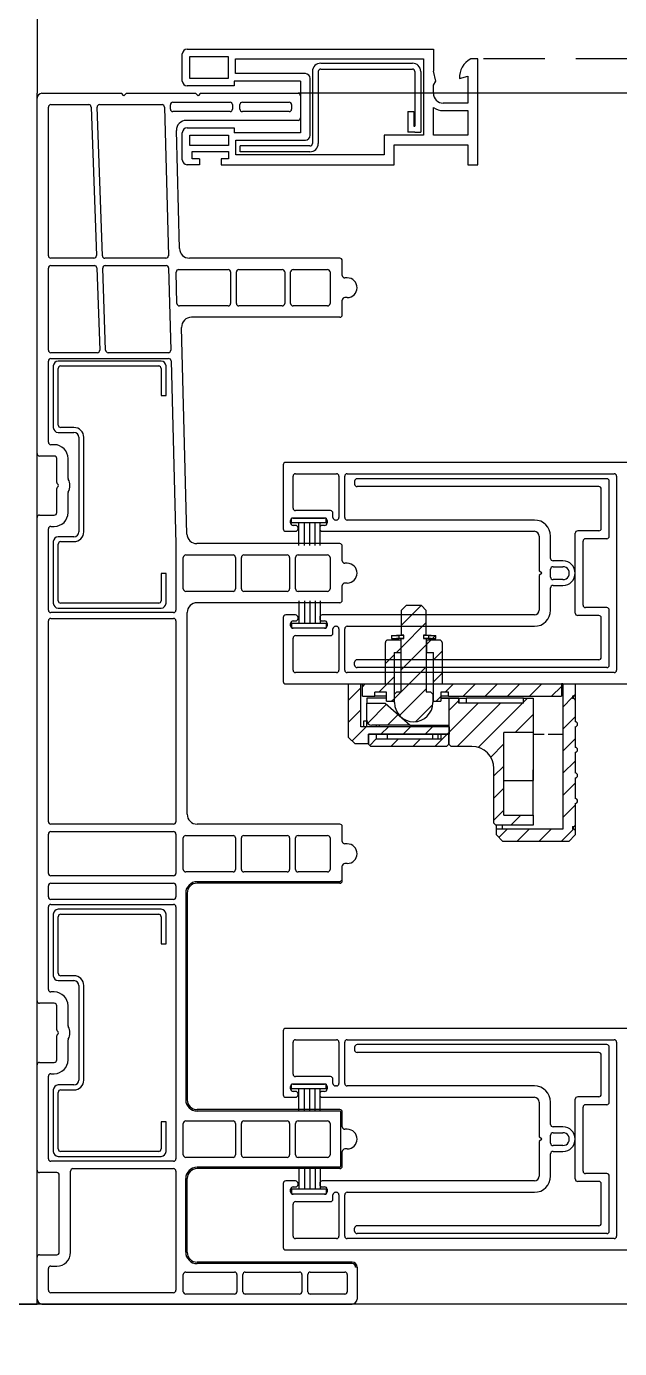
# Model space of a CAD drawing. Header units: millimetres. Extents: x -27104 to 125781, y -3376 to 46996.
# Drawn here: x 55941.91 to 55944.26, y 18850.1 to 18855.36 of the extents above; entities that cross this region are included whole.
import ezdxf

# ---------------------------------------------------------------- set-up
doc = ezdxf.new("R2010")
doc.units = ezdxf.units.MM
doc.header["$LTSCALE"] = 100
doc.header["$MEASUREMENT"] = 0
doc.linetypes.add('HIDDEN2', pattern=[0.1875, 0.125, -0.0625])
doc.layers.get('0').update_dxf_attribs({"linetype": 'CONTINUOUS'})
for name, color, linetype in [('ELE9', 9, 'CONTINUOUS'), ('WIN', 4, 'CONTINUOUS'), ('WIN-G', 252, 'CONTINUOUS'), ('WIN2', 5, 'CONTINUOUS')]:
    doc.layers.add(name, color=color, linetype=linetype)

# ---------------------------------------------------------------- blocks, each defined once
blk = doc.blocks.new('A$C37502152')
at = {"layer": 'WIN-G', "linetype": 'HIDDEN2'}
blk.add_line((703.15, 253), (89.5, 253), dxfattribs=at)
at = {"layer": 'WIN-G'}
for p, q in [((57.62, 252.12), (76.22, 252.12)), ((57.62, 250.92), (76.22, 250.92))]:
    blk.add_line(p, q, dxfattribs=at)
for centre, radius, start, end in [((57.62, 250.42), 1.7, 90, 180), ((57.62, 250.42), 0.5, 90, 180), ((76.22, 250.42), 1.7, 0, 90), ((76.22, 250.42), 0.5, 0, 90)]:
    blk.add_arc(centre, radius, start, end, dxfattribs=at)
at = {"layer": 'WIN2'}
for p, q in [((29.5, 248.5), (29.5, 254)), ((30.5, 255), (80.5, 255)), ((31, 253.5), (38.8, 253.5)), ((31, 249), (31, 253.5)), ((38.8, 253.5), (38.8, 249)), ((40.3, 253), (78.5, 253)), ((40.3, 250), (40.3, 253)), ((80.5, 255), (80.5, 250.5)), ((89.5, 253), (88.1, 253)), ((54.5, 250), (40.3, 250)), ((81, 248.5), (80.5, 250.5)), ((40, 247.5), (30.5, 247.5)), ((38.8, 249), (31, 249)), ((53.5, 248.5), (40, 248.5)), ((40, 248.5), (40, 247.5)), ((80.5, 247.63), (81, 248.5)), ((85.8, 249), (87.5, 249.5))]:
    blk.add_line(p, q, dxfattribs=at)
for centre, radius, start, end in [((30.5, 254), 1, 90, 180), ((90.02, 249.24), 4.22, 117.0056, 183.1979), ((54.5, 249), 1, 0, 90), ((30.5, 248.5), 1, 180, 270)]:
    blk.add_arc(centre, radius, start, end, dxfattribs=at)
at = {"ltscale": 1000}
blk.add_wipeout([(1400, 246), (0, 246), (0, 0), (1400, 0)], dxfattribs=at)
at = {"layer": 'WIN', "ltscale": 1000}
blk.add_line((0, 0), (0, 246), dxfattribs=at)
at = {"layer": 'WIN-G'}
for p, q in [((55.92, 250.42), (55.92, 235.82)), ((57.12, 250.42), (57.12, 235.82)), ((76.72, 250.42), (76.72, 239.32)), ((77.92, 250.42), (77.92, 238.12)), ((1347, 246), (53, 246)), ((75.32, 242.32), (76.52, 242.32)), ((75.32, 242.32), (75.32, 238.12)), ((76.52, 242.32), (76.52, 239.32)), ((76.52, 239.32), (76.72, 239.32)), ((76.72, 238.12), (75.32, 238.12)), ((76.72, 238.12), (77.92, 238.12)), ((41.22, 234.12), (41.22, 235.32)), ((55.42, 235.32), (41.22, 235.32)), ((55.42, 234.12), (41.22, 234.12)), ((25.2, 191.6), (4.3, 191.6)), ((3.3, 190.6), (3.3, 178.1)), ((4.3, 178.6), (4.3, 190.1)), ((4.8, 190.6), (24.7, 190.6)), ((25.2, 190.1), (25.2, 184.6)), ((26.2, 184.6), (26.2, 190.6)), ((25.2, 184.6), (26.2, 184.6)), ((7.5, 178.1), (4.8, 178.1)), ((4.3, 177.1), (7.5, 177.1)), ((8.5, 176.1), (8.5, 156.9)), ((9.5, 156.9), (9.5, 176.1)), ((64.5, 167.2), (64.5, 166.6)), ((115.7, 167.7), (65, 167.7)), ((116.2, 156), (116.2, 167.2)), ((114.1, 166.1), (65, 166.1)), ((114.6, 157.6), (114.6, 165.6)), ((7.5, 155.9), (4.3, 155.9)), ((109.3, 140.4), (109.3, 156.6)), ((114.1, 157.1), (109.8, 157.1)), ((3.3, 154.9), (3.3, 142.4)), ((4.3, 142.9), (4.3, 154.4)), ((4.8, 154.9), (7.5, 154.9)), ((110.9, 142), (110.9, 155)), ((115.7, 155.5), (111.4, 155.5)), ((26.2, 148.4), (25.2, 148.4)), ((25.2, 148.4), (25.2, 142.9)), ((26.2, 142.4), (26.2, 148.4)), ((24.7, 142.4), (4.8, 142.4)), ((4.3, 141.4), (25.2, 141.4)), ((114.1, 139.9), (109.8, 139.9)), ((115.7, 141.5), (111.4, 141.5)), ((116.2, 129.8), (116.2, 141)), ((114.6, 131.4), (114.6, 139.4)), ((64.5, 129.8), (64.5, 130.4)), ((114.1, 130.9), (65, 130.9)), ((115.7, 129.3), (65, 129.3)), ((3.3, 79.2), (3.3, 66.7)), ((25.2, 80.2), (4.3, 80.2)), ((4.3, 67.2), (4.3, 78.7)), ((4.8, 79.2), (24.7, 79.2)), ((25.2, 78.7), (25.2, 73.2)), ((26.2, 73.2), (26.2, 79.2)), ((25.2, 73.2), (26.2, 73.2)), ((4.3, 65.7), (7.5, 65.7)), ((7.5, 66.7), (4.8, 66.7)), ((8.5, 64.7), (8.5, 45.5)), ((9.5, 45.5), (9.5, 64.7)), ((64.5, 52.2), (64.5, 51.6)), ((115.7, 52.7), (65, 52.7)), ((114.1, 51.1), (65, 51.1)), ((116.2, 41), (116.2, 52.2)), ((114.6, 42.6), (114.6, 50.6)), ((3.3, 43.5), (3.3, 31)), ((7.5, 44.5), (4.3, 44.5)), ((4.3, 31.5), (4.3, 43)), ((4.8, 43.5), (7.5, 43.5)), ((109.3, 25.4), (109.3, 41.6)), ((114.1, 42.1), (109.8, 42.1)), ((115.7, 40.5), (111.4, 40.5)), ((110.9, 27), (110.9, 40)), ((26.2, 37), (25.2, 37)), ((25.2, 37), (25.2, 31.5)), ((26.2, 31), (26.2, 37)), ((4.3, 30), (25.2, 30)), ((24.7, 31), (4.8, 31)), ((114.1, 24.9), (109.8, 24.9)), ((115.7, 26.5), (111.4, 26.5)), ((114.6, 16.4), (114.6, 24.4)), ((116.2, 14.8), (116.2, 26)), ((64.5, 14.8), (64.5, 15.4)), ((114.1, 15.9), (65, 15.9)), ((115.7, 14.3), (65, 14.3)), ((1336, 0), (64, 0))]:
    blk.add_line(p, q, dxfattribs=at)
for centre, radius, start, end in [((55.42, 235.82), 1.7, 270, 0), ((55.42, 235.82), 0.5, 270, 0), ((4.3, 190.6), 1, 90, 180), ((25.2, 190.6), 1, 0, 90), ((4.8, 190.1), 0.5, 90, 180), ((24.7, 190.1), 0.5, 0, 90), ((4.3, 178.1), 1, 180, 270), ((4.8, 178.6), 0.5, 180, 270), ((7.5, 176.1), 2, 0, 90), ((7.5, 176.1), 1, 0, 90), ((65, 167.2), 0.5, 90, 180), ((65, 166.6), 0.5, 180, 270), ((115.7, 167.2), 0.5, 0, 90), ((114.1, 165.6), 0.5, 0, 90), ((4.3, 154.9), 1, 90, 180), ((7.5, 156.9), 2, 270, 0), ((7.5, 156.9), 1, 270, 0), ((109.8, 156.6), 0.5, 90, 180), ((114.1, 157.6), 0.5, 270, 0), ((115.7, 156), 0.5, 270, 0), ((4.8, 154.4), 0.5, 90, 180), ((111.4, 155), 0.5, 90, 180), ((4.3, 142.4), 1, 180, 270), ((4.8, 142.9), 0.5, 180, 270), ((24.7, 142.9), 0.5, 270, 0), ((25.2, 142.4), 1, 270, 0), ((109.8, 140.4), 0.5, 180, 270), ((111.4, 142), 0.5, 180, 270), ((114.1, 139.4), 0.5, 0, 90), ((115.7, 141), 0.5, 0, 90), ((65, 130.4), 0.5, 90, 180), ((65, 129.8), 0.5, 180, 270), ((114.1, 131.4), 0.5, 270, 0), ((115.7, 129.8), 0.5, 270, 0), ((4.3, 79.2), 1, 90, 180), ((4.8, 78.7), 0.5, 90, 180), ((24.7, 78.7), 0.5, 0, 90), ((25.2, 79.2), 1, 0, 90), ((4.8, 67.2), 0.5, 180, 270), ((4.3, 66.7), 1, 180, 270), ((7.5, 64.7), 2, 0, 90), ((7.5, 64.7), 1, 0, 90), ((65, 52.2), 0.5, 90, 180), ((65, 51.6), 0.5, 180, 270), ((114.1, 50.6), 0.5, 0, 90), ((115.7, 52.2), 0.5, 0, 90), ((4.3, 43.5), 1, 90, 180), ((4.8, 43), 0.5, 90, 180), ((7.5, 45.5), 2, 270, 0), ((7.5, 45.5), 1, 270, 0), ((109.8, 41.6), 0.5, 90, 180), ((111.4, 40), 0.5, 90, 180), ((114.1, 42.6), 0.5, 270, 0), ((115.7, 41), 0.5, 270, 0), ((4.3, 31), 1, 180, 270), ((4.8, 31.5), 0.5, 180, 270), ((24.7, 31.5), 0.5, 270, 0), ((25.2, 31), 1, 270, 0), ((111.4, 27), 0.5, 180, 270), ((109.8, 25.4), 0.5, 180, 270), ((114.1, 24.4), 0.5, 0, 90), ((115.7, 26), 0.5, 0, 90), ((114.1, 16.4), 0.5, 270, 0), ((65, 15.4), 0.5, 90, 180), ((65, 14.8), 0.5, 180, 270), ((115.7, 14.8), 0.5, 270, 0)]:
    blk.add_arc(centre, radius, start, end, dxfattribs=at)
at = {"layer": 'WIN2'}
for p, q in [((78.5, 253), (78.5, 237.5)), ((89.5, 231.5), (89.5, 253)), ((53.5, 248.5), (53.5, 238)), ((55.5, 237.5), (55.5, 249)), ((80.5, 246), (80.5, 247.63)), ((87.5, 249.5), (87.5, 244)), ((0, 172.8), (0, 245)), ((1, 246), (17.14, 246)), ((17.64, 245.5), (17.14, 246)), ((18.14, 246), (17.64, 245.5)), ((18.14, 246), (32.2, 246)), ((32.7, 245.5), (32.2, 246)), ((33.2, 246), (32.7, 245.5)), ((33.2, 246), (53, 246)), ((53.5, 245.5), (53.5, 241)), ((2.3, 213), (2.3, 243.2)), ((2.8, 243.7), (10.5, 243.7)), ((11, 243.22), (12.06, 213.02)), ((13.26, 212.98), (12.2, 243.18)), ((12.7, 243.7), (25.38, 243.7)), ((25.88, 243.21), (26.67, 213.01)), ((27.09, 242.79), (27.07, 243.69)), ((27.57, 244.2), (39.2, 244.2)), ((39.2, 242.3), (27.59, 242.3)), ((39.7, 243.7), (39.7, 242.8)), ((41.2, 242.8), (41.2, 243.7)), ((41.7, 244.2), (51.2, 244.2)), ((51.2, 242.3), (41.7, 242.3)), ((51.7, 243.7), (51.7, 242.8)), ((80.5, 237.5), (80.5, 243.13)), ((87.5, 244), (82.5, 244)), ((82.5, 242.5), (87.5, 242.5)), ((87.5, 242.5), (87.5, 237.5)), ((53, 240.5), (30.3, 240.5)), ((28.93, 214.45), (28.3, 238.45)), ((29.5, 232.5), (29.5, 238)), ((30.5, 239), (40, 239)), ((31, 237.5), (38.9, 237.5)), ((31, 235.4), (31, 237.5)), ((38.9, 237.5), (38.9, 235.4)), ((40, 239), (40, 238)), ((53.5, 238), (40, 238)), ((40.4, 233.5), (40.4, 236.5)), ((40.4, 236.5), (54.5, 236.5)), ((70.5, 237.5), (70.5, 233.5)), ((78.5, 237.5), (70.5, 237.5)), ((87.5, 237.5), (80.5, 237.5)), ((38.9, 235.4), (31, 235.4)), ((31.5, 234.2), (38.9, 234.2)), ((31.5, 232.7), (31.5, 234.2)), ((38.9, 234.2), (38.9, 232.7)), ((72.5, 235.5), (87.5, 235.5)), ((72.5, 231.5), (72.5, 235.5)), ((87.5, 235.5), (87.5, 231.5)), ((33, 231.5), (30.5, 231.5)), ((33, 232.7), (31.5, 232.7)), ((33, 232.7), (33, 231.5)), ((37.4, 232.7), (37.4, 231.5)), ((38.9, 232.7), (37.4, 232.7)), ((37.4, 231.5), (72.5, 231.5)), ((70.5, 233.5), (40.4, 233.5)), ((87.5, 231.5), (89.5, 231.5)), ((11.56, 212.5), (2.8, 212.5)), ((26.17, 212.5), (13.76, 212.5)), ((61.5, 212.5), (30.93, 212.5)), ((2.3, 193.8), (2.3, 210.5)), ((2.8, 211), (11.64, 211)), ((12.14, 210.52), (12.73, 193.82)), ((13.93, 193.78), (13.35, 210.48)), ((13.85, 211), (26.23, 211)), ((26.73, 210.51), (27.17, 193.81)), ((28.42, 203.29), (28.26, 209.69)), ((28.76, 210.2), (38.8, 210.2)), ((39.3, 209.7), (39.3, 203.3)), ((40.5, 203.3), (40.5, 209.7)), ((41, 210.2), (49.8, 210.2)), ((50.3, 209.7), (50.3, 203.3)), ((51.5, 203.3), (51.5, 209.7)), ((52, 210.2), (59, 210.2)), ((59.5, 209.7), (59.5, 203.3)), ((62, 209), (62, 212)), ((63, 208.5), (62.5, 208.5)), ((63, 204.5), (62.5, 204.5)), ((38.8, 202.8), (28.92, 202.8)), ((49.8, 202.8), (41, 202.8)), ((59, 202.8), (52, 202.8)), ((62, 201), (62, 204)), ((61.5, 200.5), (31.35, 200.5)), ((30.45, 156.45), (29.35, 198.45)), ((2.3, 175.1), (2.3, 191.6)), ((12.23, 193.3), (2.8, 193.3)), ((2.8, 192.1), (26.73, 192.1)), ((26.67, 193.3), (14.43, 193.3)), ((27.23, 191.61), (28.2, 154.47)), ((3.5, 172.3), (0.5, 172.3)), ((3.5, 174.6), (2.8, 174.6)), ((4, 166.92), (4, 171.8)), ((6.3, 167.73), (6.3, 171.8)), ((50, 170.5), (50, 157.5)), ((124.5, 171), (50.5, 171)), ((4.29, 166.51), (4.09, 166.71)), ((52, 161.7), (52, 168.2)), ((52.5, 168.7), (60.8, 168.7)), ((61.3, 168.2), (61.3, 159.8)), ((62.5, 159.8), (62.5, 168.2)), ((63, 168.7), (117.2, 168.7)), ((117.7, 168.2), (117.7, 128.8)), ((4, 160.8), (4, 165.68)), ((4.29, 166.09), (4.09, 165.89)), ((6.3, 160.8), (6.3, 164.87)), ((59.6, 161.2), (52.5, 161.2)), ((0, 61.6), (0, 159.8)), ((0.5, 160.3), (3.5, 160.3)), ((51.5, 158.7), (51.5, 159.2)), ((51.65, 158.7), (51.65, 159.7)), ((58.75, 159.7), (51.65, 159.7)), ((58.75, 158.7), (51.65, 158.7)), ((52, 159.7), (58.4, 159.7)), ((53.2, 154.1), (53.2, 158.7)), ((54.3, 154.1), (54.3, 158.7)), ((55.4, 154.1), (55.4, 158.7)), ((56.5, 154.1), (56.5, 158.7)), ((57.5, 154.1), (57.5, 158.7)), ((58.75, 158.7), (58.75, 159.7)), ((58.9, 159.2), (58.9, 158.7)), ((60.1, 159.8), (60.1, 160.7)), ((60.8, 159.3), (60.6, 159.3)), ((101, 159.3), (63, 159.3)), ((2.3, 141), (2.3, 157.5)), ((2.8, 158), (3.5, 158)), ((50.5, 157), (52.5, 157)), ((52.5, 158.2), (52, 158.2)), ((53, 157.5), (53, 157.7)), ((57.4, 157.7), (57.4, 157.5)), ((58.4, 158.2), (57.9, 158.2)), ((57.9, 157), (101, 157)), ((102, 156), (102, 149)), ((104.3, 151.5), (104.3, 156)), ((28.2, 154.47), (28.2, 141)), ((61.5, 154.5), (32.45, 154.5)), ((62, 151), (62, 154)), ((29.7, 145.3), (29.7, 151.7)), ((30.2, 152.2), (39.8, 152.2)), ((40.3, 151.7), (40.3, 145.3)), ((41.5, 145.3), (41.5, 151.7)), ((42, 152.2), (50.8, 152.2)), ((51.3, 151.7), (51.3, 145.3)), ((52.5, 145.3), (52.5, 151.7)), ((53, 152.2), (59, 152.2)), ((59.5, 151.7), (59.5, 145.3)), ((63, 150.5), (62.5, 150.5)), ((106.8, 151), (104.8, 151)), ((102.5, 148.5), (102, 149)), ((102.5, 148.5), (102, 148)), ((102, 148), (102, 141)), ((104.3, 147.7), (104.3, 149.3)), ((104.8, 149.8), (106.8, 149.8)), ((62, 143), (62, 146)), ((63, 146.5), (62.5, 146.5)), ((104.3, 141), (104.3, 145.5)), ((106.8, 147.2), (104.8, 147.2)), ((104.8, 146), (106.8, 146)), ((39.8, 144.8), (30.2, 144.8)), ((61.5, 142.5), (32.5, 142.5)), ((50.8, 144.8), (42, 144.8)), ((59, 144.8), (53, 144.8)), ((53.2, 142.9), (53.2, 138.3)), ((54.3, 142.9), (54.3, 138.3)), ((55.4, 142.9), (55.4, 138.3)), ((56.5, 142.9), (56.5, 138.3)), ((57.5, 142.9), (57.5, 138.3)), ((27.7, 140.5), (2.8, 140.5)), ((30.5, 99.5), (30.5, 140.5)), ((52.5, 140), (50.5, 140)), ((101, 140), (57.9, 140)), ((74.95, 141.9), (73.95, 140.9)), ((78.01, 141.9), (73.95, 137.84)), ((73.95, 140.9), (73.95, 135.9)), ((78.05, 141.9), (74.95, 141.9)), ((79.05, 140.9), (78.05, 141.9)), ((79.05, 135.9), (79.05, 140.9)), ((2.3, 98), (2.3, 138.8)), ((2.8, 139.3), (27.7, 139.3)), ((28.2, 138.8), (28.2, 98)), ((50, 139.5), (50, 126.5)), ((51.5, 137.8), (51.5, 138.3)), ((51.65, 138.3), (51.65, 137.3)), ((58.75, 138.3), (51.65, 138.3)), ((58.75, 137.3), (51.65, 137.3)), ((52, 138.8), (52.5, 138.8)), ((58.4, 137.3), (52, 137.3)), ((53, 139.3), (53, 139.5)), ((57.4, 139.5), (57.4, 139.3)), ((57.9, 138.8), (58.4, 138.8)), ((58.75, 138.3), (58.75, 137.3)), ((58.9, 138.3), (58.9, 137.8)), ((60.1, 136.3), (60.1, 137.2)), ((60.6, 137.7), (60.8, 137.7)), ((61.3, 137.2), (61.3, 128.8)), ((62.5, 128.8), (62.5, 137.2)), ((63, 137.7), (101, 137.7)), ((79.05, 138.45), (73.95, 133.35)), ((52, 128.8), (52, 135.3)), ((52.5, 135.8), (59.6, 135.8)), ((70.75, 126), (70.75, 134.4)), ((73.85, 134.9), (71.25, 134.9)), ((72.02, 135.85), (72.02, 135.25)), ((72.02, 135.85), (73.51, 135.85)), ((72.02, 135.25), (73.51, 135.25)), ((72.98, 135.85), (72.97, 135.85)), ((72.98, 135.25), (72.97, 135.25)), ((74.5, 135.85), (72.98, 135.85)), ((74.5, 135.25), (72.98, 135.25)), ((73.51, 135.85), (73.51, 135.25)), ((73.85, 134.9), (73.85, 132.4)), ((74.5, 135.9), (73.95, 135.9)), ((73.95, 124.4), (73.95, 135.2)), ((73.95, 135.2), (74.5, 135.2)), ((74.5, 135.2), (74.5, 135.9)), ((78.5, 135.9), (78.5, 135.2)), ((79.05, 135.9), (78.5, 135.9)), ((80.03, 135.85), (78.5, 135.85)), ((80.03, 135.25), (78.5, 135.25)), ((78.5, 135.2), (79.05, 135.2)), ((79.05, 135.2), (79.05, 124.4)), ((79.15, 132.4), (79.15, 134.9)), ((81.75, 134.9), (79.15, 134.9)), ((79.99, 134.9), (79.15, 134.06)), ((79.5, 135.85), (79.5, 135.25)), ((79.5, 135.85), (80.98, 135.85)), ((79.5, 135.25), (80.98, 135.25)), ((80.03, 135.85), (80.03, 135.85)), ((80.03, 135.25), (80.03, 135.25)), ((80.94, 135.85), (80.34, 135.25)), ((80.98, 135.25), (80.98, 135.85)), ((82.25, 134.4), (82.25, 126)), ((72.5, 131.9), (70.75, 130.15)), ((72.5, 132.4), (73.85, 132.4)), ((72.5, 132.4), (72.5, 122.5)), ((73.85, 133.25), (73, 132.4)), ((79.05, 133.96), (73.95, 128.86)), ((79.15, 132.4), (80.5, 132.4)), ((82.25, 132.67), (80.5, 130.92)), ((80.5, 122.5), (80.5, 132.4)), ((79.05, 129.47), (72.6, 123.02)), ((60.8, 128.3), (52.5, 128.3)), ((117.2, 128.3), (63, 128.3)), ((72.5, 127.41), (69.39, 124.3)), ((82.25, 128.18), (80.5, 126.43)), ((50.5, 126), (138.4, 126)), ((63.28, 115.1), (63.28, 126)), ((63.28, 126), (65.78, 126)), ((65.78, 125.2), (63.28, 122.7)), ((65.78, 117.3), (65.78, 126)), ((66.1, 123.5), (66.1, 126)), ((66.1, 126), (70.75, 126)), ((66.6, 126), (66.1, 125.5)), ((68.6, 123.5), (68.6, 124.3)), ((71, 124.3), (68.6, 124.3)), ((71, 122.5), (71, 124.3)), ((73.1, 124.4), (72.6, 123.9)), ((72.6, 122.2), (72.6, 123.9)), ((73.1, 124.4), (73.95, 124.4)), ((79.05, 124.98), (73.63, 119.56)), ((79.05, 124.4), (79.9, 124.4)), ((80.4, 123.9), (79.9, 124.4)), ((80.4, 123.9), (80.4, 122.2)), ((82, 124.3), (82, 122.5)), ((83.55, 124.3), (82, 124.3)), ((82.25, 126), (106.5, 126)), ((84.56, 126), (82.86, 124.3)), ((83.55, 123.5), (83.55, 124.3)), ((89.05, 126), (86.55, 123.5)), ((93.54, 126), (91.04, 123.5)), ((98.03, 126), (95.53, 123.5)), ((102.52, 126), (100.02, 123.5)), ((106.5, 125.49), (104.51, 123.5)), ((106.5, 126), (106.5, 123.5)), ((106.8, 126), (106.5, 126)), ((106.78, 126), (106.78, 96.5)), ((106.78, 126), (109.28, 126)), ((106.99, 126), (106.78, 125.79)), ((109.28, 123.8), (108.98, 123.5)), ((109.28, 126), (109.28, 123.8)), ((109.28, 123.8), (109.28, 122.7)), ((66.1, 123.5), (68.6, 123.5)), ((70.9, 123.1), (66.98, 123.1)), ((66.98, 123.1), (66.98, 122.1)), ((66.98, 118.6), (66.98, 122.1)), ((66.98, 122.1), (70.68, 122.1)), ((71, 123.1), (67, 123.1)), ((70.96, 121.85), (67.15, 118.04)), ((68.6, 123.51), (68.59, 123.5)), ((71, 123.5), (68.6, 123.5)), ((70.68, 122.1), (75.78, 117.6)), ((71, 122.5), (72.5, 122.5)), ((72.5, 122.92), (72.08, 122.5)), ((80.38, 121.82), (76.88, 118.32)), ((80.4, 122.5), (80.5, 122.5)), ((80.5, 122.5), (82, 122.5)), ((82, 123.44), (81.06, 122.5)), ((83.68, 123.1), (81.98, 123.1)), ((81.98, 123.1), (83.68, 123.1)), ((83.55, 123.5), (82, 123.5)), ((85.68, 123.1), (83.15, 123.1)), ((83.55, 123.5), (106.5, 123.5)), ((83.68, 113.7), (83.68, 123.1)), ((83.68, 123.1), (85.68, 123.1)), ((85.68, 122.65), (83.68, 120.65)), ((89.62, 122.1), (83.68, 116.16)), ((94.11, 122.1), (85.31, 113.3)), ((85.68, 122.1), (85.68, 123.1)), ((85.68, 123.1), (87.18, 123.1)), ((85.68, 123.1), (85.68, 122.1)), ((98.78, 122.1), (85.68, 122.1)), ((87.18, 123.1), (87.18, 122.1)), ((98.78, 123.1), (87.18, 123.1)), ((98.6, 122.1), (89.6, 113.1)), ((99.6, 123.1), (98.78, 122.28)), ((98.78, 122.1), (98.78, 123.1)), ((98.78, 123.1), (100.78, 123.1)), ((100.78, 123.1), (100.78, 116.1)), ((108.78, 123.3), (106.78, 121.3)), ((108.98, 123.5), (108.78, 123.5)), ((108.78, 123.5), (108.78, 123)), ((108.98, 123), (108.78, 123)), ((108.98, 123), (108.98, 123.5)), ((109.28, 122.7), (109.28, 118.3)), ((65.78, 120.71), (63.28, 118.21)), ((66.38, 117.3), (66.38, 118.5)), ((66.38, 118.5), (66.88, 118.5)), ((66.88, 118.5), (66.88, 117.3)), ((66.88, 118.5), (66.99, 118.5)), ((73.35, 119.75), (71.2, 117.6)), ((100.78, 119.79), (97.09, 116.1)), ((109.28, 119.31), (106.78, 116.81)), ((66.86, 117.3), (63.97, 114.41)), ((83.68, 117.3), (65.78, 117.3)), ((67.28, 115.8), (67.28, 113.8)), ((67.28, 115.8), (83.68, 115.8)), ((67.38, 113.7), (67.38, 115.8)), ((68.88, 115.8), (67.38, 115.8)), ((83.58, 115.8), (67.38, 115.8)), ((75.78, 117.6), (67.98, 117.6)), ((68.88, 117.6), (68.88, 117.3)), ((68.88, 115.8), (68.88, 114.8)), ((68.88, 115.8), (69.78, 115.8)), ((71.35, 117.3), (69.85, 115.8)), ((71.18, 114.8), (71.18, 115.8)), ((75.84, 117.3), (74.34, 115.8)), ((75.73, 117.64), (75.69, 117.6)), ((75.78, 117.6), (83.68, 117.6)), ((80.33, 117.3), (78.83, 115.8)), ((80.38, 114.8), (80.38, 115.8)), ((83.32, 115.8), (80.82, 113.3)), ((81.38, 115.8), (81.38, 114.8)), ((82.08, 114.8), (82.08, 115.8)), ((83.58, 115.8), (82.08, 115.8)), ((83.68, 116.16), (83.32, 115.8)), ((83.58, 115.8), (83.58, 113.7)), ((83.68, 117.3), (83.68, 115.8)), ((100.78, 116.1), (94.78, 116.1)), ((94.78, 99.3), (94.78, 116.1)), ((100.78, 116.1), (100.78, 106.35)), ((100.78, 115.8), (103, 115.8)), ((103.81, 115.8), (106.78, 115.8)), ((109.28, 117.3), (109.28, 113.1)), ((63.28, 115.1), (64.58, 113.8)), ((67.28, 113.8), (64.58, 113.8)), ((67.38, 113.7), (67.78, 113.3)), ((68.88, 114.83), (67.57, 113.51)), ((83.18, 113.3), (67.78, 113.3)), ((82.08, 114.8), (68.88, 114.8)), ((73.34, 114.8), (71.84, 113.3)), ((77.83, 114.8), (76.33, 113.3)), ((83.18, 113.3), (83.58, 113.7)), ((83.68, 113.7), (84.08, 113.3)), ((88.28, 113.3), (84.08, 113.3)), ((94.78, 113.79), (92.13, 111.14)), ((109.28, 114.82), (106.78, 112.32)), ((109.28, 110.33), (106.78, 107.83)), ((109.28, 112.1), (109.28, 107.9)), ((94.78, 109.3), (92.78, 107.3)), ((92.78, 97.7), (92.78, 108.8)), ((100.78, 99.3), (100.78, 108.52)), ((94.78, 104.81), (92.78, 102.81)), ((109.28, 105.84), (106.78, 103.34)), ((109.28, 106.9), (109.28, 102.7)), ((94.78, 100.32), (92.78, 98.32)), ((109.28, 101.35), (106.78, 98.85)), ((109.28, 101.7), (109.28, 97.3)), ((27.7, 97.5), (2.8, 97.5)), ((61.5, 97.5), (32.5, 97.5)), ((62, 94), (62, 97)), ((92.78, 97.7), (93.18, 97.3)), ((100.78, 97.3), (93.18, 97.3)), ((93.28, 96.5), (93.28, 97.3)), ((94.48, 97.3), (94.48, 96.5)), ((94.78, 99.3), (100.78, 99.3)), ((98.25, 99.3), (96.25, 97.3)), ((100.78, 97.34), (100.74, 97.3)), ((100.78, 99.3), (100.78, 97.3)), ((108.78, 97), (108.98, 97)), ((108.78, 97), (108.78, 96.5)), ((108.98, 96.5), (108.98, 97)), ((109.28, 97.3), (109.28, 96.2)), ((2.3, 87.5), (2.3, 95.5)), ((2.8, 96), (27.7, 96)), ((28.2, 95.5), (28.2, 87.5)), ((29.7, 88.3), (29.7, 94.7)), ((30.2, 95.2), (39.8, 95.2)), ((40.3, 94.7), (40.3, 88.3)), ((41.5, 88.3), (41.5, 94.7)), ((42, 95.2), (50.8, 95.2)), ((51.3, 94.7), (51.3, 88.3)), ((52.5, 88.3), (52.5, 94.7)), ((53, 95.2), (59, 95.2)), ((59.5, 94.7), (59.5, 88.3)), ((93.28, 95.3), (93.28, 96.5)), ((106.78, 96.5), (93.28, 96.5)), ((93.28, 95.3), (94.58, 94)), ((95.45, 96.5), (93.77, 94.81)), ((99.94, 96.5), (97.44, 94)), ((104.43, 96.5), (101.93, 94)), ((108.92, 96.5), (106.42, 94)), ((107.98, 94), (109.28, 95.3)), ((108.78, 96.5), (108.98, 96.5)), ((109.28, 96.2), (109.28, 95.3)), ((63, 93.5), (62.5, 93.5)), ((107.98, 94), (94.58, 94)), ((62, 86), (62, 89)), ((63, 89.5), (62.5, 89.5)), ((27.7, 87), (2.8, 87)), ((39.8, 87.8), (30.2, 87.8)), ((50.8, 87.8), (42, 87.8)), ((59, 87.8), (53, 87.8)), ((62, 86), (61.7, 86)), ((62, 86), (61.7, 86)), ((2.3, 82.7), (2.3, 85)), ((2.8, 85.5), (27.7, 85.5)), ((28.2, 85), (28.2, 82.7)), ((30.2, 83.5), (30.2, 41.5)), ((30.2, 83.5), (30.2, 41.5)), ((30.5, 83.5), (30.5, 41.5)), ((61.5, 85.8), (32.5, 85.8)), ((61.5, 85.8), (32.5, 85.8)), ((61.5, 85.5), (32.5, 85.5)), ((2.3, 63.9), (2.3, 80.7)), ((27.7, 82.2), (2.8, 82.2)), ((2.8, 81.2), (27.7, 81.2)), ((28.2, 80.7), (28.2, 29.5)), ((3.5, 63.4), (2.8, 63.4)), ((3.5, 61.1), (0.5, 61.1)), ((4, 55.72), (4, 60.6)), ((6.3, 56.53), (6.3, 60.6)), ((4, 49.6), (4, 54.48)), ((4.29, 55.31), (4.09, 55.51)), ((4.29, 54.89), (4.09, 54.69)), ((50, 55.5), (50, 42.5)), ((124.5, 56), (50.5, 56)), ((6.3, 49.6), (6.3, 53.67)), ((52, 46.7), (52, 53.2)), ((52.5, 53.7), (60.8, 53.7)), ((61.3, 53.2), (61.3, 44.8)), ((62.5, 44.8), (62.5, 53.2)), ((63, 53.7), (117.2, 53.7)), ((117.7, 53.2), (117.7, 13.8)), ((0, 27.2), (0, 48.6)), ((0.5, 49.1), (3.5, 49.1)), ((2.3, 29.5), (2.3, 46.3)), ((2.8, 46.8), (3.5, 46.8)), ((59.6, 46.2), (52.5, 46.2)), ((60.1, 44.8), (60.1, 45.7)), ((51.5, 43.7), (51.5, 44.2)), ((51.65, 43.7), (51.65, 44.7)), ((58.75, 44.7), (51.65, 44.7)), ((58.75, 43.7), (51.65, 43.7)), ((52, 44.7), (58.4, 44.7)), ((52.5, 43.2), (52, 43.2)), ((53.2, 39.1), (53.2, 43.7)), ((54.3, 39.1), (54.3, 43.7)), ((55.4, 39.1), (55.4, 43.7)), ((56.5, 39.1), (56.5, 43.7)), ((57.5, 39.1), (57.5, 43.7)), ((58.4, 43.2), (57.9, 43.2)), ((58.75, 43.7), (58.75, 44.7)), ((58.9, 44.2), (58.9, 43.7)), ((60.8, 44.3), (60.6, 44.3)), ((101, 44.3), (63, 44.3)), ((50.5, 42), (52.5, 42)), ((53, 42.5), (53, 42.7)), ((57.4, 42.7), (57.4, 42.5)), ((57.9, 42), (101, 42)), ((102, 41), (102, 34)), ((104.3, 36.5), (104.3, 41)), ((61.5, 39.5), (32.5, 39.5)), ((61.5, 39.2), (32.5, 39.2)), ((61.5, 39.2), (32.5, 39.2)), ((61.7, 28), (61.7, 39)), ((61.7, 28), (61.7, 39)), ((62, 36), (62, 39)), ((29.7, 30.3), (29.7, 36.7)), ((30.2, 37.2), (39.8, 37.2)), ((40.3, 36.7), (40.3, 30.3)), ((41.5, 30.3), (41.5, 36.7)), ((42, 37.2), (50.8, 37.2)), ((51.3, 36.7), (51.3, 30.3)), ((52.5, 30.3), (52.5, 36.7)), ((53, 37.2), (59, 37.2)), ((59.5, 36.7), (59.5, 30.3)), ((63, 35.5), (62.5, 35.5)), ((106.8, 36), (104.8, 36)), ((102.5, 33.5), (102, 34)), ((102.5, 33.5), (102, 33)), ((102, 33), (102, 26)), ((104.3, 32.7), (104.3, 34.3)), ((104.8, 34.8), (106.8, 34.8)), ((39.8, 29.8), (30.2, 29.8)), ((50.8, 29.8), (42, 29.8)), ((59, 29.8), (53, 29.8)), ((62, 28), (62, 31)), ((63, 31.5), (62.5, 31.5)), ((104.3, 26), (104.3, 30.5)), ((106.8, 32.2), (104.8, 32.2)), ((104.8, 31), (106.8, 31)), ((27.7, 29), (2.8, 29)), ((6.8, 10.5), (6.8, 27)), ((7.3, 27.5), (27.7, 27.5)), ((28.2, 27), (28.2, 2.8)), ((61.5, 27.8), (32.5, 27.8)), ((61.5, 27.8), (32.5, 27.8)), ((61.5, 27.5), (32.5, 27.5)), ((53.2, 27.9), (53.2, 23.3)), ((54.3, 27.9), (54.3, 23.3)), ((55.4, 27.9), (55.4, 23.3)), ((56.5, 27.9), (56.5, 23.3)), ((57.5, 27.9), (57.5, 23.3)), ((4, 26.7), (0.5, 26.7)), ((4.5, 10.5), (4.5, 26.2)), ((30.2, 10.5), (30.2, 25.5)), ((30.2, 10.5), (30.2, 25.5)), ((30.5, 10.5), (30.5, 25.5)), ((50, 24.5), (50, 11.5)), ((52.5, 25), (50.5, 25)), ((53, 24.3), (53, 24.5)), ((57.4, 24.5), (57.4, 24.3)), ((101, 25), (57.9, 25)), ((51.5, 22.8), (51.5, 23.3)), ((51.65, 23.3), (51.65, 22.3)), ((58.75, 23.3), (51.65, 23.3)), ((58.75, 22.3), (51.65, 22.3)), ((52, 23.8), (52.5, 23.8)), ((58.4, 22.3), (52, 22.3)), ((57.9, 23.8), (58.4, 23.8)), ((58.75, 23.3), (58.75, 22.3)), ((58.9, 23.3), (58.9, 22.8)), ((60.1, 21.3), (60.1, 22.2)), ((60.6, 22.7), (60.8, 22.7)), ((61.3, 22.2), (61.3, 13.8)), ((62.5, 13.8), (62.5, 22.2)), ((63, 22.7), (101, 22.7)), ((52, 13.8), (52, 20.3)), ((52.5, 20.8), (59.6, 20.8)), ((50.5, 11), (138.4, 11)), ((60.8, 13.3), (52.5, 13.3)), ((117.2, 13.3), (63, 13.3)), ((0, 1), (0, 9.5)), ((0.5, 10), (4, 10)), ((30.5, 9.5), (30.5, 9.5)), ((30.5, 9.5), (30.5, 9.5)), ((64, 8.5), (32.5, 8.5)), ((64, 8.2), (32.5, 8.2)), ((64, 8.2), (32.5, 8.2)), ((2.3, 2.8), (2.3, 7.2)), ((2.8, 7.7), (4, 7.7)), ((29.7, 2.5), (29.7, 6)), ((30.2, 6.5), (40.1, 6.5)), ((40.6, 6), (40.6, 2.5)), ((41.8, 2.5), (41.8, 6)), ((42.3, 6.5), (53.3, 6.5)), ((53.8, 6), (53.8, 2.5)), ((55, 2.5), (55, 6)), ((55.5, 6.5), (62.5, 6.5)), ((63, 6), (63, 2.5)), ((65, 7.5), (64.7, 7.5)), ((65, 7.5), (64.7, 7.5)), ((65, 7.5), (65, 1)), ((1, 0), (64, 0)), ((27.7, 2.3), (2.8, 2.3)), ((40.1, 2), (30.2, 2)), ((53.3, 2), (42.3, 2)), ((62.5, 2), (55.5, 2))]:
    blk.add_line(p, q, dxfattribs=at)
for centre, radius, start, end in [((1, 245), 1, 90, 180), ((53, 245.5), 0.5, 0, 90), ((82.5, 246), 2, 180, 270), ((2.8, 243.2), 0.5, 90, 180), ((10.5, 243.2), 0.5, 2, 90), ((12.7, 243.2), 0.5, 90, 182), ((25.38, 243.2), 0.5, 1.5, 90), ((27.57, 243.7), 0.5, 90, 181.5), ((27.59, 242.8), 0.5, 181.5, 270), ((39.2, 243.7), 0.5, 0, 90), ((39.2, 242.8), 0.5, 270, 0), ((41.7, 243.7), 0.5, 90, 180), ((41.7, 242.8), 0.5, 180, 270), ((51.2, 243.7), 0.5, 0, 90), ((51.2, 242.8), 0.5, 270, 0), ((82.5, 246), 3.5, 235.1503, 270), ((30.3, 238.5), 2, 90, 181.5), ((53, 241), 0.5, 270, 0), ((30.5, 238), 1, 90, 180), ((54.5, 237.5), 1, 270, 0), ((30.5, 232.5), 1, 180, 270), ((2.8, 213), 0.5, 180, 270), ((11.56, 213), 0.5, 270, 2), ((13.76, 213), 0.5, 182, 270), ((26.17, 213), 0.5, 270, 1.5), ((30.93, 214.5), 2, 181.5, 270), ((61.5, 212), 0.5, 0, 90), ((2.8, 210.5), 0.5, 90, 180), ((11.64, 210.5), 0.5, 2, 90), ((13.85, 210.5), 0.5, 90, 182), ((26.23, 210.5), 0.5, 1.5, 90), ((28.76, 209.7), 0.5, 90, 181.5), ((38.8, 209.7), 0.5, 0, 90), ((41, 209.7), 0.5, 90, 180), ((49.8, 209.7), 0.5, 0, 90), ((52, 209.7), 0.5, 90, 180), ((59, 209.7), 0.5, 0, 90), ((62.5, 209), 0.5, 180, 270), ((63, 206.5), 2, 270, 90), ((62.5, 204), 0.5, 90, 180), ((28.92, 203.3), 0.5, 181.5, 270), ((38.8, 203.3), 0.5, 270, 0), ((41, 203.3), 0.5, 180, 270), ((49.8, 203.3), 0.5, 270, 0), ((52, 203.3), 0.5, 180, 270), ((59, 203.3), 0.5, 270, 0), ((31.35, 198.5), 2, 90, 181.5), ((61.5, 201), 0.5, 270, 0), ((2.8, 193.8), 0.5, 180, 270), ((12.23, 193.8), 0.5, 270, 2), ((14.43, 193.8), 0.5, 182, 270), ((26.67, 193.8), 0.5, 270, 1.5), ((2.8, 191.6), 0.5, 90, 180), ((26.73, 191.6), 0.5, 1.5, 90), ((2.8, 175.1), 0.5, 180, 270), ((0.5, 172.8), 0.5, 180, 270), ((3.5, 171.8), 2.8, 0, 90), ((3.5, 171.8), 0.5, 0, 90), ((50.5, 170.5), 0.5, 90, 180), ((4.3, 166.92), 0.3, 180, 225), ((6.6, 167.73), 0.3, 180, 209.4907), ((4.08, 166.3), 2.6, 330.5093, 29.4907), ((52.5, 168.2), 0.5, 90, 180), ((60.8, 168.2), 0.5, 0, 90), ((63, 168.2), 0.5, 90, 180), ((117.2, 168.2), 0.5, 0, 90), ((4.3, 165.68), 0.3, 135, 180), ((4.08, 166.3), 0.3, 315, 45), ((6.6, 164.87), 0.3, 150.5093, 180), ((52.5, 161.7), 0.5, 180, 270), ((59.6, 160.7), 0.5, 0, 90), ((0.5, 159.8), 0.5, 90, 180), ((3.5, 160.8), 0.5, 270, 0), ((3.5, 160.8), 2.8, 270, 0), ((52, 159.2), 0.5, 90, 180), ((52, 158.7), 0.5, 180, 270), ((58.4, 159.2), 0.5, 0, 90), ((58.4, 158.7), 0.5, 270, 0), ((60.6, 159.8), 0.5, 180, 270), ((60.8, 159.8), 0.5, 270, 0), ((63, 159.8), 0.5, 180, 270), ((101, 156), 3.3, 0, 90), ((2.8, 157.5), 0.5, 90, 180), ((32.45, 156.5), 2, 181.5, 270), ((50.5, 157.5), 0.5, 180, 270), ((52.5, 157.7), 0.5, 0, 90), ((52.5, 157.5), 0.5, 270, 0), ((57.9, 157.7), 0.5, 90, 180), ((57.9, 157.5), 0.5, 180, 270), ((101, 156), 1, 0, 90), ((61.5, 154), 0.5, 0, 90), ((30.2, 151.7), 0.5, 90, 180), ((39.8, 151.7), 0.5, 0, 90), ((42, 151.7), 0.5, 90, 180), ((50.8, 151.7), 0.5, 0, 90), ((53, 151.7), 0.5, 90, 180), ((59, 151.7), 0.5, 0, 90), ((62.5, 151), 0.5, 180, 270), ((63, 148.5), 2, 270, 90), ((104.8, 151.5), 0.5, 180, 270), ((106.8, 148.5), 2.5, 270, 90), ((104.8, 149.3), 0.5, 90, 180.0048), ((106.8, 148.5), 1.3, 269.9984, 90.0016), ((30.2, 145.3), 0.5, 180, 270), ((39.8, 145.3), 0.5, 270, 0), ((42, 145.3), 0.5, 180, 270), ((50.8, 145.3), 0.5, 270, 0), ((53, 145.3), 0.5, 180, 270), ((59, 145.3), 0.5, 270, 0), ((62.5, 146), 0.5, 90, 180), ((104.8, 147.7), 0.5, 180, 270), ((104.8, 145.5), 0.5, 90, 180), ((32.5, 140.5), 2, 90, 180), ((61.5, 143), 0.5, 270, 0), ((2.8, 141), 0.5, 180, 270), ((27.7, 141), 0.5, 270, 0), ((50.5, 139.5), 0.5, 90, 180), ((52.5, 139.5), 0.5, 0, 90), ((57.9, 139.5), 0.5, 90, 180), ((101, 141), 1, 270, 0), ((101, 141), 3.3, 270, 0), ((2.8, 138.8), 0.5, 90, 180), ((27.7, 138.8), 0.5, 0, 90), ((52, 138.3), 0.5, 90, 180), ((52, 137.8), 0.5, 180, 270), ((52.5, 139.3), 0.5, 270, 0), ((57.9, 139.3), 0.5, 180, 270), ((58.4, 138.3), 0.5, 0, 90), ((58.4, 137.8), 0.5, 270, 0), ((60.6, 137.2), 0.5, 90, 180), ((60.8, 137.2), 0.5, 0, 90), ((63, 137.2), 0.5, 90, 180), ((52.5, 135.3), 0.5, 90, 180), ((59.6, 136.3), 0.5, 270, 0), ((71.25, 134.4), 0.5, 90, 180), ((81.75, 134.4), 0.5, 0, 90), ((50.5, 126.5), 0.5, 180, 270), ((52.5, 128.8), 0.5, 180, 270), ((60.8, 128.8), 0.5, 270, 0), ((63, 128.8), 0.5, 180, 270), ((117.2, 128.8), 0.5, 270, 0), ((108.98, 123.8), 0.3, 270, 0), ((76.5, 122.2), 3.9, 180, 0), ((108.98, 122.7), 0.3, 0, 90), ((67.98, 118.6), 1, 180, 270), ((109.28, 117.8), 0.5, 270, 90), ((88.28, 108.8), 4.5, 0, 90), ((109.28, 112.6), 0.5, 270, 90), ((109.28, 107.4), 0.5, 270, 90), ((109.28, 102.2), 0.5, 270, 90), ((32.5, 99.5), 2, 180, 270), ((2.8, 98), 0.5, 180, 270), ((27.7, 98), 0.5, 270, 0), ((61.5, 97), 0.5, 0, 90), ((108.98, 97.3), 0.3, 270, 0), ((2.8, 95.5), 0.5, 90, 180), ((27.7, 95.5), 0.5, 0, 90), ((30.2, 94.7), 0.5, 90, 180), ((39.8, 94.7), 0.5, 0, 90), ((42, 94.7), 0.5, 90, 180), ((50.8, 94.7), 0.5, 0, 90), ((53, 94.7), 0.5, 90, 180), ((59, 94.7), 0.5, 0, 90), ((108.98, 96.2), 0.3, 0, 90), ((62.5, 94), 0.5, 180, 270), ((63, 91.5), 2, 270, 90), ((62.5, 89), 0.5, 90, 180), ((2.8, 87.5), 0.5, 180, 270), ((27.7, 87.5), 0.5, 270, 0), ((30.2, 88.3), 0.5, 180, 270), ((39.8, 88.3), 0.5, 270, 0), ((42, 88.3), 0.5, 180, 270), ((50.8, 88.3), 0.5, 270, 0), ((53, 88.3), 0.5, 180, 270), ((59, 88.3), 0.5, 270, 0), ((61.5, 86), 0.2, 270, 0), ((61.5, 86), 0.2, 270, 0), ((61.5, 86), 0.5, 270, 0), ((2.8, 85), 0.5, 90, 180), ((27.7, 85), 0.5, 0, 90), ((32.5, 83.5), 2.3, 90, 180), ((32.5, 83.5), 2.3, 90, 180), ((32.5, 83.5), 2, 90, 180), ((2.8, 82.7), 0.5, 180, 270), ((2.8, 80.7), 0.5, 90, 180), ((27.7, 82.7), 0.5, 270, 0), ((27.7, 80.7), 0.5, 0, 90), ((2.8, 63.9), 0.5, 180, 270), ((3.5, 60.6), 2.8, 0, 90), ((0.5, 61.6), 0.5, 180, 270), ((3.5, 60.6), 0.5, 0, 90), ((6.6, 56.53), 0.3, 180, 209.4907), ((4.3, 55.72), 0.3, 180, 225), ((4.3, 54.48), 0.3, 135, 180), ((4.08, 55.1), 0.3, 315, 45), ((6.6, 53.67), 0.3, 150.5093, 180), ((4.08, 55.1), 2.6, 330.5093, 29.4907), ((50.5, 55.5), 0.5, 90, 180), ((52.5, 53.2), 0.5, 90, 180), ((60.8, 53.2), 0.5, 0, 90), ((63, 53.2), 0.5, 90, 180), ((117.2, 53.2), 0.5, 0, 90), ((0.5, 48.6), 0.5, 90, 180), ((3.5, 49.6), 0.5, 270, 0), ((3.5, 49.6), 2.8, 270, 0), ((2.8, 46.3), 0.5, 90, 180), ((52.5, 46.7), 0.5, 180, 270), ((59.6, 45.7), 0.5, 0, 90), ((52, 44.2), 0.5, 90, 180), ((52, 43.7), 0.5, 180, 270), ((52.5, 42.7), 0.5, 0, 90), ((57.9, 42.7), 0.5, 90, 180), ((58.4, 44.2), 0.5, 0, 90), ((58.4, 43.7), 0.5, 270, 0), ((60.6, 44.8), 0.5, 180, 270), ((60.8, 44.8), 0.5, 270, 0), ((63, 44.8), 0.5, 180, 270), ((101, 41), 3.3, 0, 90), ((32.5, 41.5), 2.3, 180, 270), ((32.5, 41.5), 2.3, 180, 270), ((32.5, 41.5), 2, 180, 270), ((50.5, 42.5), 0.5, 180, 270), ((52.5, 42.5), 0.5, 270, 0), ((57.9, 42.5), 0.5, 180, 270), ((101, 41), 1, 0, 90), ((61.5, 39), 0.5, 0, 90), ((61.5, 39), 0.2, 0, 90), ((61.5, 39), 0.2, 0, 90), ((30.2, 36.7), 0.5, 90, 180), ((39.8, 36.7), 0.5, 0, 90), ((42, 36.7), 0.5, 90, 180), ((50.8, 36.7), 0.5, 0, 90), ((53, 36.7), 0.5, 90, 180), ((59, 36.7), 0.5, 0, 90), ((62.5, 36), 0.5, 180, 270), ((63, 33.5), 2, 270, 90), ((104.8, 36.5), 0.5, 180, 270), ((106.8, 33.5), 2.5, 270, 90), ((104.8, 34.3), 0.5, 90, 180.0048), ((104.8, 32.7), 0.5, 180, 270), ((106.8, 33.5), 1.3, 269.9984, 90.0016), ((30.2, 30.3), 0.5, 180, 270), ((39.8, 30.3), 0.5, 270, 0), ((42, 30.3), 0.5, 180, 270), ((50.8, 30.3), 0.5, 270, 0), ((53, 30.3), 0.5, 180, 270), ((59, 30.3), 0.5, 270, 0), ((62.5, 31), 0.5, 90, 180), ((104.8, 30.5), 0.5, 90, 180), ((0.5, 27.2), 0.5, 180, 270), ((2.8, 29.5), 0.5, 180, 270), ((7.3, 27), 0.5, 90, 180), ((27.7, 29.5), 0.5, 270, 0), ((27.7, 27), 0.5, 0, 90), ((32.5, 25.5), 2.3, 90, 180), ((32.5, 25.5), 2.3, 90, 180), ((32.5, 25.5), 2, 90, 180), ((61.5, 28), 0.2, 270, 0), ((61.5, 28), 0.2, 270, 0), ((61.5, 28), 0.5, 270, 0), ((4, 26.2), 0.5, 0, 90), ((50.5, 24.5), 0.5, 90, 180), ((52.5, 24.5), 0.5, 0, 90), ((52.5, 24.3), 0.5, 270, 0), ((57.9, 24.5), 0.5, 90, 180), ((57.9, 24.3), 0.5, 180, 270), ((101, 26), 1, 270, 0), ((101, 26), 3.3, 270, 0), ((52, 23.3), 0.5, 90, 180), ((52, 22.8), 0.5, 180, 270), ((58.4, 23.3), 0.5, 0, 90), ((58.4, 22.8), 0.5, 270, 0), ((60.6, 22.2), 0.5, 90, 180), ((60.8, 22.2), 0.5, 0, 90), ((63, 22.2), 0.5, 90, 180), ((52.5, 20.3), 0.5, 90, 180), ((59.6, 21.3), 0.5, 270, 0), ((52.5, 13.8), 0.5, 180, 270), ((60.8, 13.8), 0.5, 270, 0), ((63, 13.8), 0.5, 180, 270), ((117.2, 13.8), 0.5, 270, 0), ((50.5, 11.5), 0.5, 180, 270), ((0.5, 9.5), 0.5, 90, 180), ((4, 10.5), 0.5, 270, 0), ((4, 10.5), 2.8, 270, 0), ((32.5, 10.5), 2.3, 180, 270), ((32.5, 10.5), 2.3, 180, 270), ((32.5, 10.5), 2, 180, 270), ((64, 7.5), 1, 0, 90), ((64, 7.5), 0.7, 0, 90), ((64, 7.5), 0.7, 0, 90), ((2.8, 7.2), 0.5, 90, 180), ((30.2, 6), 0.5, 90, 180), ((40.1, 6), 0.5, 0, 90), ((42.3, 6), 0.5, 90, 180), ((53.3, 6), 0.5, 0, 90), ((55.5, 6), 0.5, 90, 180), ((62.5, 6), 0.5, 0, 90), ((2.8, 2.8), 0.5, 180, 270), ((27.7, 2.8), 0.5, 270, 0), ((1, 1), 1, 180, 270), ((30.2, 2.5), 0.5, 180, 270), ((40.1, 2.5), 0.5, 270, 0), ((42.3, 2.5), 0.5, 180, 270), ((53.3, 2.5), 0.5, 270, 0), ((55.5, 2.5), 0.5, 180, 270), ((62.5, 2.5), 0.5, 270, 0), ((64, 1), 1, 270, 0)]:
    blk.add_arc(centre, radius, start, end, dxfattribs=at)
for points in [[(69.48, 117.6), (69.48, 117.3)], [(83.48, 117.3), (83.48, 117.6)], [(94.78, 106.35), (100.78, 106.35)]]:
    blk.add_open_spline(points, degree=1, dxfattribs=at)
blk = doc.blocks.new('ggtyu')
at = {"layer": 'ELE9', "color": 253, "ltscale": 0.1}
blk.add_line((55661.0298, 19014.0786), (55752.4905, 19014.0786), dxfattribs=at)
blk.add_lwpolyline([(55752.4905, 19019.9477), (55752.4905, 19014.0786)], dxfattribs=at)
at = {"layer": 'ELE9', "color": 253, "ltscale": 0.1, "xscale": 0.01956378461538462, "yscale": 0.01956378461538462, "zscale": 0.01956378461538462}
blk.add_blockref('A$C37502152', (55752.4904, 19014.0786), dxfattribs=at)
at = {"layer": 'ELE9', "color": 253, "ltscale": 0.1}
blk.add_lwpolyline([(55806.2909, 19014.0786), (55296.1652, 19014.0786), (55296.1652, 18635.0229), (55540.7125, 18635.0229), (55540.7125, 18740.6673), (55542.6689, 18740.6673, -0.414214), (55597.4475, 18685.8887), (55597.4475, 18413.4704)], format="xyb", dxfattribs=at)

msp = doc.modelspace()

# ---------------------------------------------------------------- block references
msp.add_blockref('ggtyu', (189.4577, -163.799))

doc.saveas('drawing.dxf')
